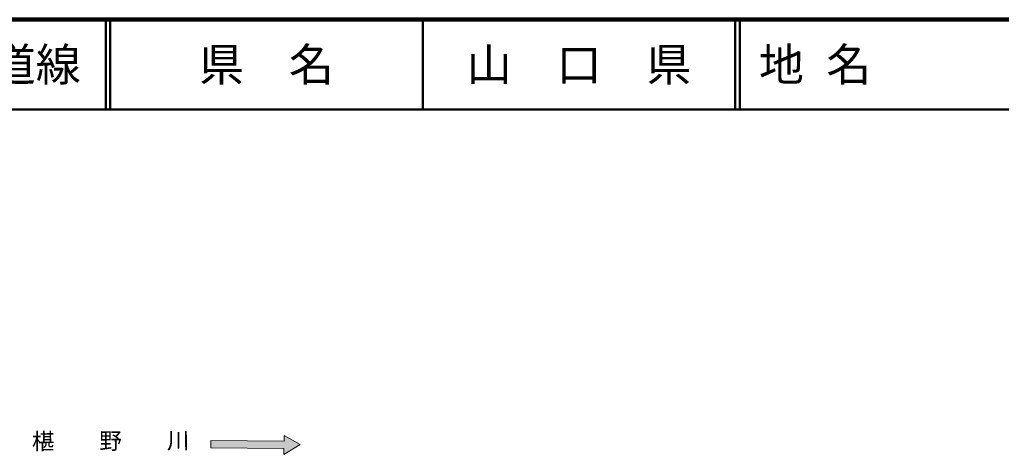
# Model space of a CAD drawing. Units: millimetres, scale not verified. Extents: x 40000 to 680000, y 20000 to 380000.
# Drawn here: x 288183 to 397334, y 331651 to 380000 of the extents above; entities that cross this region are included whole.
import ezdxf
from ezdxf.enums import TextEntityAlignment as Align

# ---------------------------------------------------------------- set-up
doc = ezdxf.new("R2010")
doc.units = ezdxf.units.MM
doc.header["$LTSCALE"] = 1000
for name, color, linetype, lineweight in [('M-BGD', 7, 'Continuous', 13), ('M-TTL', 2, 'Continuous', 140), ('M-TTL-LINE', 7, 'Continuous', 50)]:
    doc.layers.add(name, color=color, linetype=linetype, lineweight=lineweight)
doc.layers.add('M-BGD-HTXT', color=7, linetype='Continuous')
doc.layers.add('M-TTL-TXT', color=7, linetype='Continuous')
doc.styles.add('ＭＳ ゴシック', font='')
doc.styles.get('ＭＳ ゴシック').set_extended_font_data('MS Gothic')

msp = doc.modelspace()

# ---------------------------------------------------------------- hatches: boundary and pattern name
at = {"layer": 'M-BGD'}
msp.add_hatch(color=256, dxfattribs=at).paths.add_polyline_path([(317589, 333113), (317605, 333744), (319359, 332759), (317565, 331651), (317573, 332322), (309425, 332383), (309441, 333179)])

# ---------------------------------------------------------------- linework, layer by layer
msp.add_line((309444, 333179), (309441, 333176), dxfattribs=at)
msp.add_lwpolyline([(317589, 333113), (317605, 333744), (319359, 332759), (317565, 331651), (317573, 332322), (309425, 332383), (309441, 333179)], close=True, dxfattribs=at)
at = {"layer": 'M-TTL'}
msp.add_line((680000, 380000), (40000, 380000), dxfattribs=at)
at = {"layer": 'M-TTL-LINE'}
for p, q in [((297750, 380000), (297750, 370000)), ((298250, 380000), (298250, 370000)), ((333000, 380000), (333000, 370000)), ((367750, 380000), (367750, 370000)), ((368250, 380000), (368250, 370000)), ((40000, 370000), (680000, 370000))]:
    msp.add_line(p, q, dxfattribs=at)

# ---------------------------------------------------------------- texts
at = {"layer": 'M-BGD-HTXT', "style": 'ＭＳ ゴシック'}
msp.add_text('椹\u3000\u3000野\u3000\u3000川', height=1833, rotation=0.41, dxfattribs=at).set_placement((298299, 333146), align=Align.MIDDLE_CENTER)
at = {"layer": 'M-TTL-TXT', "style": 'ＭＳ ゴシック'}
for s, p in [('一般県道\u3000山口秋吉台公園自転車道線', (209969, 375000)), ('地 名', (370380, 375000))]:
    msp.add_text(s, height=3666, dxfattribs=at).set_placement(p, align=Align.MIDDLE_LEFT)
for s, p in [('県\u3000名', (315625, 375000)), ('山\u3000口\u3000県', (350375, 375000))]:
    msp.add_text(s, height=3666, dxfattribs=at).set_placement(p, align=Align.MIDDLE_CENTER)

doc.saveas('drawing.dxf')
